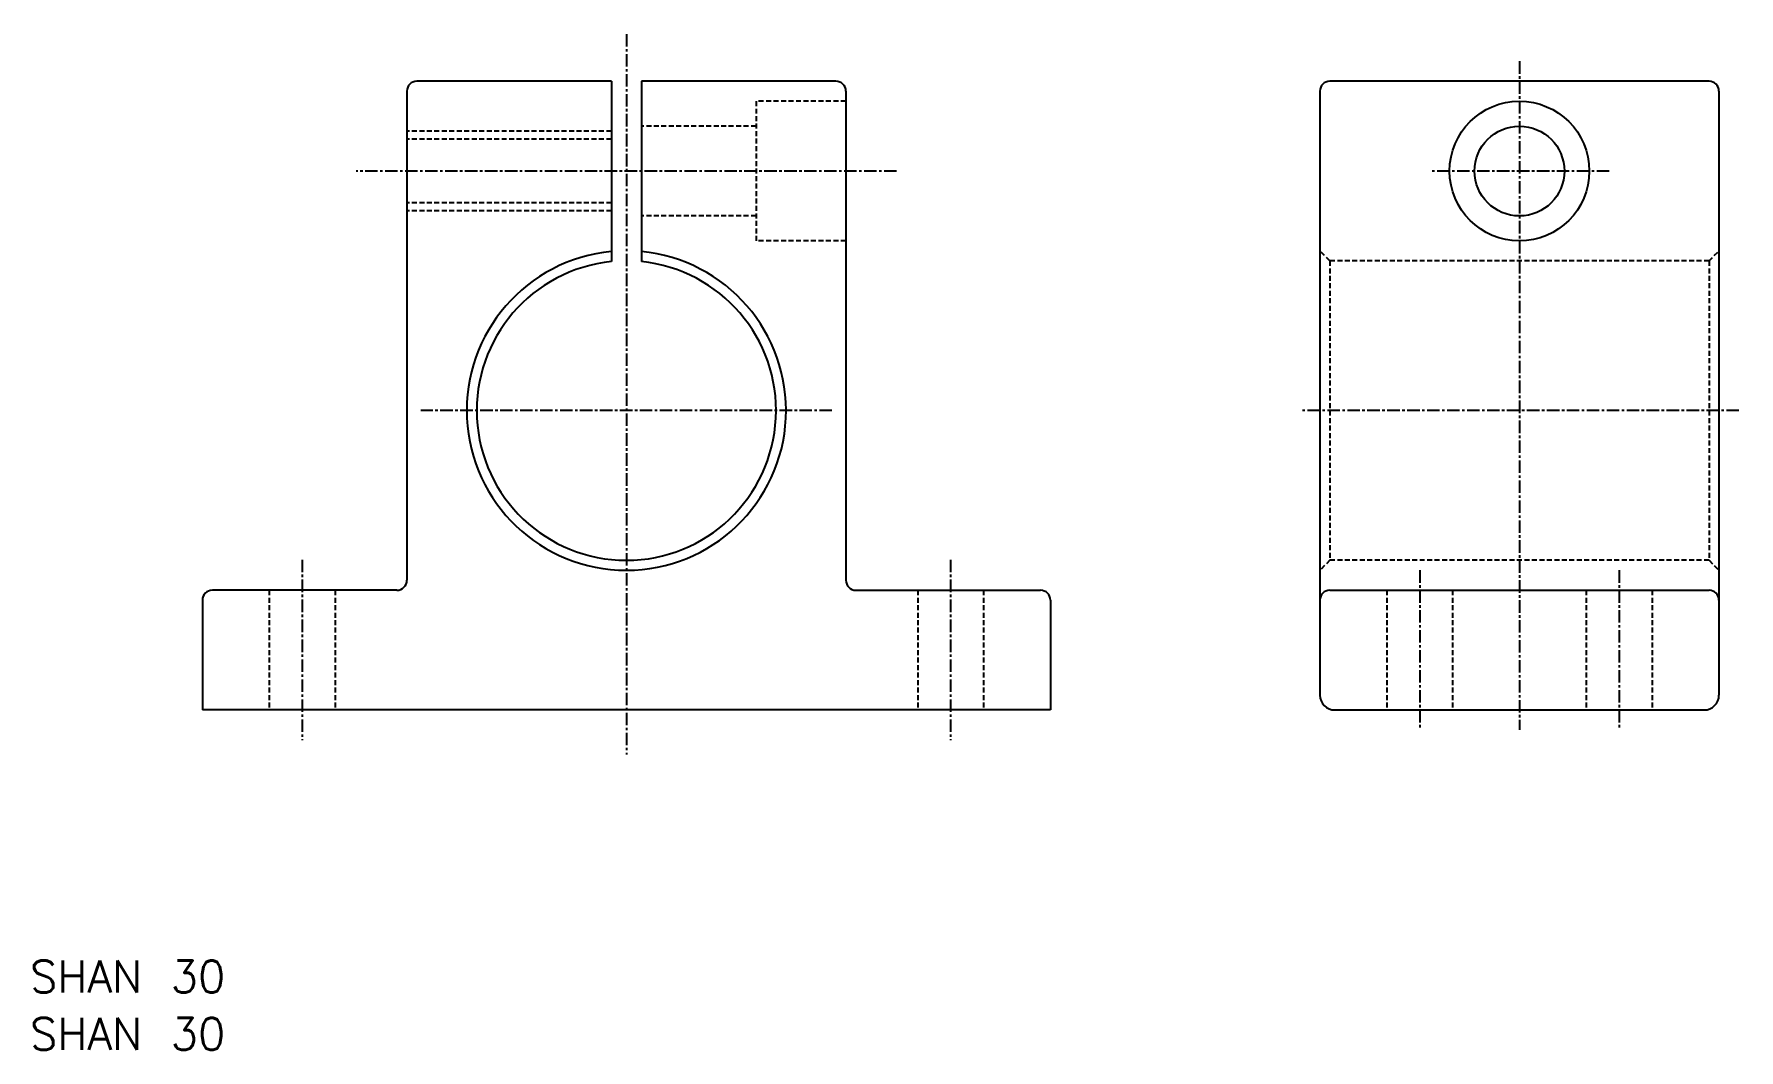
# Model space of a CAD drawing. Extents: x 331 to 502, y 14 to 116.
import ezdxf

# ---------------------------------------------------------------- set-up
doc = ezdxf.new("R2010")
doc.units = 0
doc.linetypes.add('CENTER', pattern=[2, 1.25, -0.25, 0.25, -0.25])
doc.linetypes.add('DASHED', pattern=[0.75, 0.5, -0.25])
doc.layers.get('0').update_dxf_attribs({"linetype": 'CONTINUOUS'})
doc.layers.add('CENTER', color=1, linetype='CENTER')
doc.styles.get("Standard").update_dxf_attribs({"font": 'txt.shx', "bigfont": 'bigfont.shx'})

msp = doc.modelspace()

# ---------------------------------------------------------------- linework, layer by layer
at = {"color": 7, "linetype": 'CONTINUOUS'}
for p, q in [((388.79, 111.5), (369.29, 111.5)), ((388.79, 111.5), (388.79, 93.43)), ((391.79, 111.5), (391.79, 93.43)), ((411.29, 111.5), (391.79, 111.5)), ((498.8, 111.5), (460.8, 111.5)), ((368.29, 110.5), (368.29, 61.5)), ((412.29, 110.5), (412.29, 61.5)), ((459.8, 110.5), (459.8, 50)), ((499.8, 110.5), (499.8, 50)), ((367.29, 60.5), (348.79, 60.5)), ((413.29, 60.5), (431.79, 60.5)), ((460.8, 60.5), (498.8, 60.5)), ((347.79, 59.5), (347.79, 48.5)), ((432.79, 59.5), (432.79, 48.5)), ((347.79, 58), (347.79, 58)), ((347.79, 53.5), (347.79, 53.5)), ((432.79, 48.5), (347.79, 48.5)), ((461.3, 48.5), (498.3, 48.5))]:
    msp.add_line(p, q, dxfattribs=at)
at = {"color": 3, "linetype": 'DASHED'}
for p, q in [((412.29, 109.5), (403.29, 109.5)), ((403.29, 109.5), (403.29, 95.5)), ((388.79, 106.5), (368.29, 106.5)), ((403.29, 107), (391.79, 107)), ((388.79, 105.7), (368.29, 105.7)), ((388.79, 99.3), (368.29, 99.3)), ((388.79, 98.5), (368.29, 98.5)), ((403.29, 98), (391.79, 98)), ((412.29, 95.5), (403.29, 95.5)), ((460.8, 93.5), (459.8, 94.5)), ((498.8, 93.5), (499.8, 94.5)), ((498.8, 93.5), (460.8, 93.5)), ((460.8, 93.5), (460.8, 63.5)), ((498.8, 93.5), (498.8, 63.5)), ((460.8, 63.5), (459.8, 62.5)), ((498.8, 63.5), (460.8, 63.5)), ((498.8, 63.5), (499.8, 62.5)), ((354.49, 60.5), (354.49, 48.5)), ((361.09, 60.5), (361.09, 48.5)), ((419.49, 60.5), (419.49, 48.5)), ((426.09, 60.5), (426.09, 48.5)), ((466.5, 60.5), (466.5, 48.5)), ((473.1, 60.5), (473.1, 48.5)), ((486.5, 60.5), (486.5, 48.5)), ((493.1, 60.5), (493.1, 48.5))]:
    msp.add_line(p, q, dxfattribs=at)
at = {"color": 7, "linetype": 'CONTINUOUS'}
for radius in [7, 4.5]:
    msp.add_circle((479.8, 102.5), radius, dxfattribs=at)
for centre, radius, start, end in [((369.29, 110.5), 1, 90, 180), ((411.29, 110.5), 1, 360, 90), ((460.8, 110.5), 1, 90, 180), ((498.8, 110.5), 1, 360, 90), ((390.29, 78.5), 16, 95.3794, 84.6206), ((390.29, 78.5), 15, 95.7392, 84.2608), ((348.79, 59.5), 1, 90, 180), ((367.29, 61.5), 1, 270, 0), ((413.29, 61.5), 1, 180, 270), ((431.79, 59.5), 1, 0, 90), ((460.8, 59.5), 1, 90, 180), ((498.8, 59.5), 1, 360, 90), ((461.3, 50), 1.5, 180, 270), ((498.3, 50), 1.5, 270, 360)]:
    msp.add_arc(centre, radius, start, end, dxfattribs=at)
at = {"layer": 'CENTER', "color": 1, "linetype": 'CENTER'}
for p, q in [((390.29, 116.22), (390.29, 44.05)), ((479.8, 113.5), (479.8, 46.5)), ((417.36, 102.5), (363.22, 102.5)), ((488.8, 102.5), (470.8, 102.5)), ((410.89, 78.5), (369.69, 78.5)), ((501.8, 78.5), (457.8, 78.5)), ((357.79, 63.56), (357.79, 45.46)), ((422.79, 63.56), (422.79, 45.46)), ((469.8, 62.5), (469.8, 46.5)), ((489.8, 62.5), (489.8, 46.5))]:
    msp.add_line(p, q, dxfattribs=at)

# ---------------------------------------------------------------- texts
at = {"color": 7, "linetype": 'CONTINUOUS'}
for p in [(330.51, 20.19), (330.51, 14.44)]:
    msp.add_text('SHAN 30', height=3.2, dxfattribs=at).set_placement(p)

doc.saveas('drawing.dxf')
